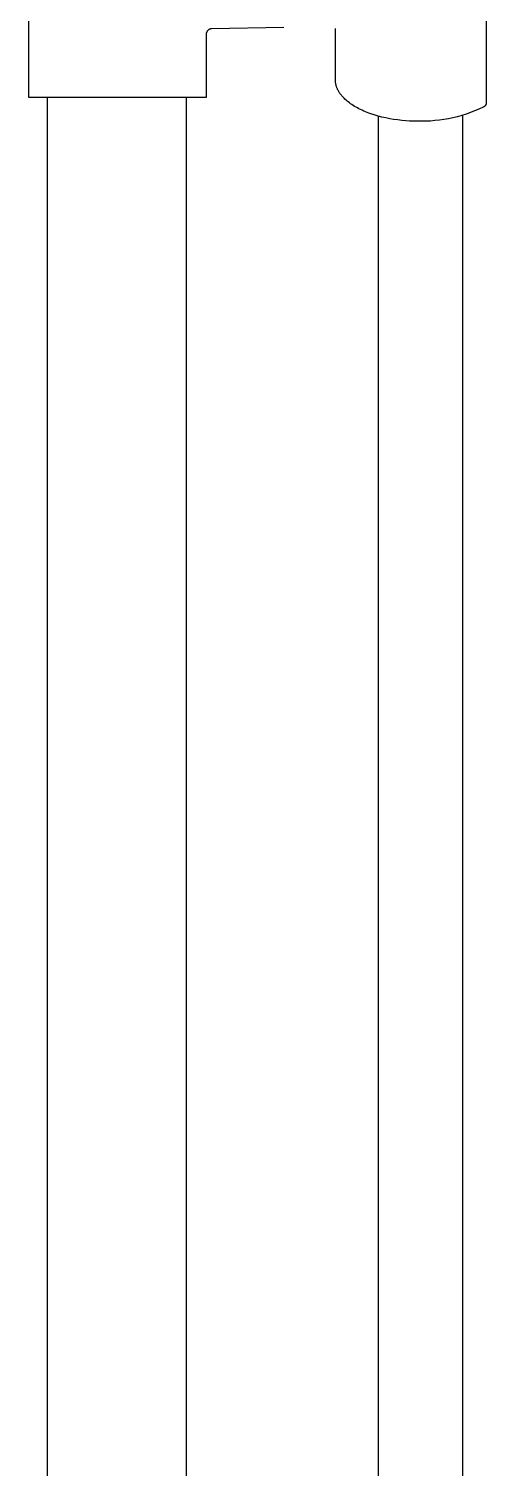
# Model space of a CAD drawing. Header units: millimetres. Extents: x -10942 to 92711, y -16583 to 30009.
# Drawn here: x -5066.6 to -4984.1, y 4699.7 to 4959.6 of the extents above; entities that cross this region are included whole.
import ezdxf

# ---------------------------------------------------------------- set-up
doc = ezdxf.new("R2010")
doc.units = ezdxf.units.MM
doc.header["$LTSCALE"] = 1000
doc.header["$MEASUREMENT"] = 0
doc.layers.add('Default', color=7, linetype='Continuous', true_color=0x000000)

# ---------------------------------------------------------------- blocks, each defined once
blk = doc.blocks.new('Raindance S Showerpipe 300 1jet+thermostat 27114000 front')
at = {"layer": 'Default', "color": 7, "true_color": 0xffffff}
for p, q in [((324.92, 1144.17), (324.92, 1196.17)), ((407.43, 1187.78), (407.43, 1143.18)), ((357.8, 1156.58), (357.77, 1156.58)), ((357.83, 1156.58), (357.8, 1156.58)), ((357.87, 1156.59), (357.83, 1156.58)), ((357.9, 1156.59), (357.87, 1156.59)), ((370.92, 1156.82), (357.9, 1156.59)), ((380.22, 1147.41), (380.22, 1156.66)), ((356.93, 1155.69), (356.92, 1155.66)), ((356.92, 1155.66), (356.92, 1155.62)), ((356.92, 1155.62), (356.92, 1155.59)), ((356.92, 1155.59), (356.92, 1144.17)), ((356.94, 1155.76), (356.93, 1155.73)), ((356.93, 1155.73), (356.93, 1155.69)), ((356.95, 1155.83), (356.94, 1155.79)), ((356.94, 1155.79), (356.94, 1155.76)), ((356.96, 1155.86), (356.95, 1155.83)), ((356.97, 1155.89), (356.96, 1155.86)), ((356.98, 1155.93), (356.97, 1155.89)), ((356.99, 1155.96), (356.98, 1155.93)), ((357.01, 1155.99), (356.99, 1155.96)), ((357.02, 1156.02), (357.01, 1155.99)), ((357.04, 1156.05), (357.02, 1156.02)), ((357.05, 1156.08), (357.04, 1156.05)), ((357.07, 1156.11), (357.05, 1156.08)), ((357.09, 1156.14), (357.07, 1156.11)), ((357.11, 1156.17), (357.09, 1156.14)), ((357.13, 1156.2), (357.11, 1156.17)), ((357.15, 1156.23), (357.13, 1156.2)), ((357.17, 1156.25), (357.15, 1156.23)), ((357.2, 1156.28), (357.17, 1156.25)), ((357.22, 1156.3), (357.2, 1156.28)), ((357.25, 1156.33), (357.22, 1156.3)), ((357.27, 1156.35), (357.25, 1156.33)), ((357.3, 1156.37), (357.27, 1156.35)), ((357.33, 1156.39), (357.3, 1156.37)), ((357.35, 1156.41), (357.33, 1156.39)), ((357.38, 1156.43), (357.35, 1156.41)), ((357.41, 1156.45), (357.38, 1156.43)), ((357.44, 1156.47), (357.41, 1156.45)), ((357.47, 1156.48), (357.44, 1156.47)), ((357.5, 1156.5), (357.47, 1156.48)), ((357.53, 1156.51), (357.5, 1156.5)), ((357.57, 1156.52), (357.53, 1156.51)), ((357.6, 1156.53), (357.57, 1156.52)), ((357.63, 1156.55), (357.6, 1156.53)), ((357.67, 1156.55), (357.63, 1156.55)), ((357.7, 1156.56), (357.67, 1156.55)), ((357.73, 1156.57), (357.7, 1156.56)), ((357.77, 1156.58), (357.73, 1156.57)), ((380.22, 1147.33), (380.22, 1147.41)), ((380.23, 1147.24), (380.22, 1147.33)), ((380.23, 1147.16), (380.23, 1147.24)), ((380.24, 1147.07), (380.23, 1147.16)), ((380.25, 1146.98), (380.24, 1147.07)), ((380.26, 1146.89), (380.25, 1146.98)), ((380.27, 1146.81), (380.26, 1146.89)), ((380.28, 1146.72), (380.27, 1146.81)), ((380.3, 1146.63), (380.28, 1146.72)), ((380.32, 1146.54), (380.3, 1146.63)), ((380.34, 1146.45), (380.32, 1146.54)), ((380.36, 1146.36), (380.34, 1146.45)), ((380.39, 1146.28), (380.36, 1146.36)), ((380.42, 1146.19), (380.39, 1146.28)), ((380.45, 1146.1), (380.42, 1146.19)), ((356.92, 1144.17), (324.92, 1144.17)), ((328.28, 467.21), (328.28, 1144.17)), ((353.28, 1144.17), (353.28, 467.21)), ((380.48, 1146.01), (380.45, 1146.1)), ((380.51, 1145.92), (380.48, 1146.01)), ((380.55, 1145.83), (380.51, 1145.92)), ((380.59, 1145.74), (380.55, 1145.83)), ((380.63, 1145.65), (380.59, 1145.74)), ((380.68, 1145.56), (380.63, 1145.65)), ((380.72, 1145.47), (380.68, 1145.56)), ((380.77, 1145.38), (380.72, 1145.47)), ((380.82, 1145.29), (380.77, 1145.38)), ((380.87, 1145.2), (380.82, 1145.29)), ((380.93, 1145.11), (380.87, 1145.2)), ((380.99, 1145.02), (380.93, 1145.11)), ((381.05, 1144.93), (380.99, 1145.02)), ((381.11, 1144.84), (381.05, 1144.93)), ((381.17, 1144.76), (381.11, 1144.84)), ((381.24, 1144.67), (381.17, 1144.76)), ((381.31, 1144.58), (381.24, 1144.67)), ((381.38, 1144.49), (381.31, 1144.58)), ((381.46, 1144.4), (381.38, 1144.49)), ((381.61, 1144.23), (381.46, 1144.4)), ((381.78, 1144.05), (381.61, 1144.23)), ((381.95, 1143.88), (381.78, 1144.05)), ((382.14, 1143.71), (381.95, 1143.88)), ((382.33, 1143.54), (382.14, 1143.71)), ((382.54, 1143.38), (382.33, 1143.54)), ((382.75, 1143.21), (382.54, 1143.38)), ((382.97, 1143.05), (382.75, 1143.21)), ((383.2, 1142.89), (382.97, 1143.05)), ((383.44, 1142.74), (383.2, 1142.89)), ((383.69, 1142.58), (383.44, 1142.74)), ((383.94, 1142.43), (383.69, 1142.58)), ((384.21, 1142.29), (383.94, 1142.43)), ((384.48, 1142.14), (384.21, 1142.29)), ((384.76, 1142), (384.48, 1142.14)), ((385.05, 1141.87), (384.76, 1142)), ((385.34, 1141.74), (385.05, 1141.87)), ((385.64, 1141.61), (385.34, 1141.74)), ((385.95, 1141.48), (385.64, 1141.61)), ((386.27, 1141.37), (385.95, 1141.48)), ((386.59, 1141.25), (386.27, 1141.37)), ((387.24, 1141.03), (386.59, 1141.25)), ((387.91, 1140.84), (387.24, 1141.03)), ((403.8, 1141.19), (403.02, 1140.94)), ((404.58, 1141.46), (403.8, 1141.19)), ((405.34, 1141.75), (404.58, 1141.46)), ((406.1, 1142.07), (405.34, 1141.75)), ((406.85, 1142.42), (406.1, 1142.07)), ((406.91, 1142.46), (406.85, 1142.42)), ((406.98, 1142.49), (406.91, 1142.46)), ((407.04, 1142.54), (406.98, 1142.49)), ((407.1, 1142.58), (407.04, 1142.54)), ((407.16, 1142.62), (407.1, 1142.58)), ((407.18, 1142.63), (407.16, 1142.62)), ((407.2, 1142.65), (407.18, 1142.63)), ((407.22, 1142.66), (407.2, 1142.65)), ((407.23, 1142.68), (407.22, 1142.66)), ((407.25, 1142.7), (407.23, 1142.68)), ((407.26, 1142.71), (407.25, 1142.7)), ((407.28, 1142.73), (407.26, 1142.71)), ((407.29, 1142.75), (407.28, 1142.73)), ((407.3, 1142.76), (407.29, 1142.75)), ((407.32, 1142.78), (407.3, 1142.76)), ((407.33, 1142.8), (407.32, 1142.78)), ((407.34, 1142.82), (407.33, 1142.8)), ((407.35, 1142.84), (407.34, 1142.82)), ((407.36, 1142.86), (407.35, 1142.84)), ((407.37, 1142.88), (407.36, 1142.86)), ((407.38, 1142.9), (407.37, 1142.88)), ((407.39, 1142.92), (407.38, 1142.9)), ((407.4, 1142.96), (407.39, 1142.94)), ((407.39, 1142.94), (407.39, 1142.92)), ((407.41, 1142.99), (407.4, 1142.96)), ((407.42, 1143.03), (407.41, 1143.01)), ((407.41, 1143.01), (407.41, 1142.99)), ((407.43, 1143.09), (407.42, 1143.07)), ((407.42, 1143.07), (407.42, 1143.05)), ((407.42, 1143.05), (407.42, 1143.03)), ((407.43, 1143.18), (407.43, 1143.16)), ((407.43, 1143.16), (407.43, 1143.14)), ((407.43, 1143.14), (407.43, 1143.12)), ((407.43, 1143.12), (407.43, 1143.09)), ((388.6, 1140.66), (387.91, 1140.84)), ((387.98, 870.1), (387.98, 1140.82)), ((389.3, 1140.5), (388.6, 1140.66)), ((390.02, 1140.36), (389.3, 1140.5)), ((390.73, 1140.24), (390.02, 1140.36)), ((391.46, 1140.13), (390.73, 1140.24)), ((392.18, 1140.05), (391.46, 1140.13)), ((392.9, 1139.99), (392.18, 1140.05)), ((393.62, 1139.94), (392.9, 1139.99)), ((394.33, 1139.91), (393.62, 1139.94)), ((395.03, 1139.9), (394.33, 1139.91)), ((395.72, 1139.9), (395.03, 1139.9)), ((396.54, 1139.91), (395.72, 1139.9)), ((397.36, 1139.94), (396.54, 1139.91)), ((398.18, 1140.01), (397.36, 1139.94)), ((399, 1140.1), (398.18, 1140.01)), ((399.81, 1140.21), (399, 1140.1)), ((400.62, 1140.36), (399.81, 1140.21)), ((401.43, 1140.52), (400.62, 1140.36)), ((402.23, 1140.72), (401.43, 1140.52)), ((403.02, 1140.94), (402.23, 1140.72)), ((403.18, 1140.97), (403.18, 870.1))]:
    blk.add_line(p, q, dxfattribs=at)

msp = doc.modelspace()

# ---------------------------------------------------------------- block references
at = {"layer": 'Default'}
msp.add_blockref('Raindance S Showerpipe 300 1jet+thermostat 27114000 front', (-5391.5, 3802.99), dxfattribs=at)

doc.saveas('drawing.dxf')
